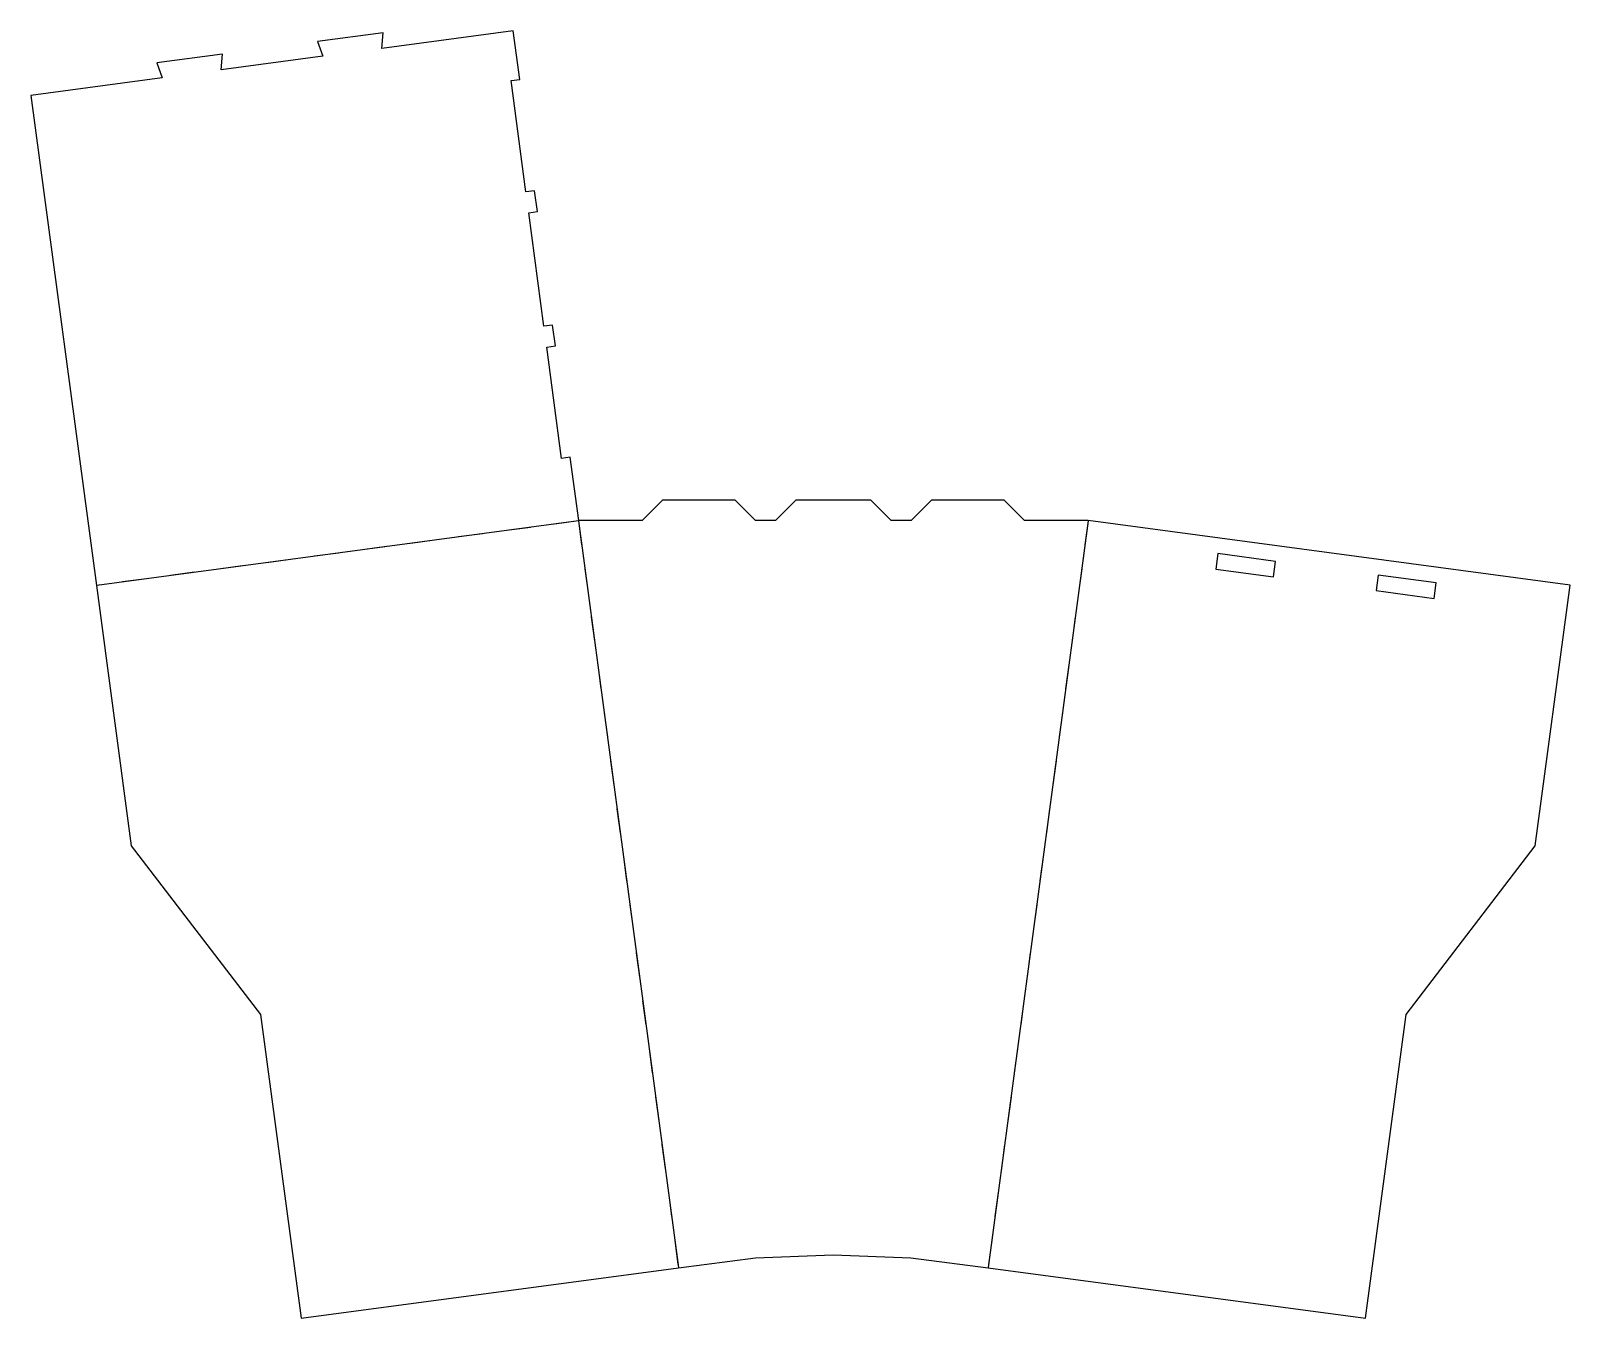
# Model space of a CAD drawing. Header units: metres. Extents: x 0 to 318, y 0 to 266.
import ezdxf

# ---------------------------------------------------------------- set-up
doc = ezdxf.new("R2010")
doc.units = ezdxf.units.M

msp = doc.modelspace()

# ---------------------------------------------------------------- linework, layer by layer
at = {"layer": 'CUT'}
for points in [[(-0.08429, 252.53712), (13.46689, 151.293), (20.66408, 97.51922), (47.34373, 62.62814), (55.73729, -0.08429), (133.68106, 10.34786), (149.62116, 12.36499), (165.67137, 13.03883), (181.72158, 12.36499), (197.66169, 10.34786), (275.60546, -0.08429), (283.99902, 62.62814), (310.67867, 97.51922), (317.88581, 151.36734), (218.31441, 164.69423), (205.15572, 164.69423), (200.95572, 168.89423), (185.94031, 168.89423), (181.74031, 164.69423), (177.60244, 164.69423), (173.40244, 168.89423), (157.94031, 168.89423), (153.74031, 164.69423), (149.60244, 164.69423), (145.40244, 168.89423), (130.38703, 168.89423), (126.18703, 164.69423), (113.09896, 164.69423), (111.34858, 177.77174), (109.56449, 177.53295), (106.48626, 200.53113), (108.27035, 200.76993), (107.69327, 205.08148), (105.90918, 204.84268), (102.77169, 228.28365), (104.55578, 228.52244), (103.97869, 232.83399), (102.1946, 232.5952), (99.11637, 255.59338), (100.90046, 255.83218), (99.55639, 265.87408), (72.40175, 262.23942), (72.67985, 265.47995), (59.11384, 263.66414), (60.23438, 260.61081), (39.23775, 257.8004), (39.51585, 261.04093), (25.94984, 259.22512), (27.07038, 256.17179), (-0.08429, 252.53712)], [(244.656, 154.66109), (256.59949, 153.06254), (257.02732, 156.25904), (245.08382, 157.85758), (244.656, 154.66109)], [(277.82003, 150.22233), (289.76353, 148.62378), (290.19136, 151.82028), (278.24786, 153.41882), (277.82003, 150.22233)]]:
    msp.add_lwpolyline(points, close=True, dxfattribs=at)
at = {"layer": 'SCORE'}
for p, q in [((103.12172, 163.29263), (98.16591, 162.62933)), ((113.03333, 164.61923), (108.07752, 163.95593)), ((113.03333, 164.61923), (113.69663, 159.66342)), ((218.30942, 164.61923), (217.64612, 159.66342)), ((73.38687, 159.31284), (68.43106, 158.64955)), ((83.29848, 160.63944), (78.34267, 159.97614)), ((93.2101, 161.96604), (88.25429, 161.30274)), ((53.56363, 156.65965), (48.60783, 155.99635)), ((63.47525, 157.98625), (58.51944, 157.32295)), ((23.82878, 152.67986), (18.87298, 152.01656)), ((33.7404, 154.00646), (28.78459, 153.34316)), ((43.65202, 155.33305), (38.69621, 154.66976)), ((114.35992, 154.70761), (115.02322, 149.7518)), ((216.98282, 154.70761), (216.31953, 149.7518)), ((13.91717, 151.35327), (13.54123, 151.30295)), ((115.68651, 144.79599), (116.34981, 139.84019)), ((215.65623, 144.79599), (214.99294, 139.84019)), ((117.01311, 134.88438), (117.6764, 129.92857)), ((214.32964, 134.88438), (213.66635, 129.92857)), ((118.3397, 124.97276), (119.00299, 120.01695)), ((213.00305, 124.97276), (212.33976, 120.01695)), ((119.66629, 115.06114), (120.32958, 110.10533)), ((211.67646, 115.06114), (211.01316, 110.10533)), ((120.99288, 105.14953), (121.65617, 100.19372)), ((210.34987, 105.14953), (209.68657, 100.19372)), ((122.31947, 95.23791), (122.98277, 90.2821)), ((209.02328, 95.23791), (208.35998, 90.2821)), ((123.64606, 85.32629), (124.30936, 80.37048)), ((207.69669, 85.32629), (207.03339, 80.37048)), ((124.97265, 75.41467), (125.63595, 70.45886)), ((206.3701, 75.41467), (205.7068, 70.45886)), ((126.29924, 65.50306), (126.96254, 60.54725)), ((205.0435, 65.50306), (204.38021, 60.54725)), ((127.62583, 55.59144), (128.28913, 50.63563)), ((203.71691, 55.59144), (203.05362, 50.63563)), ((128.95243, 45.67982), (129.61572, 40.72401)), ((202.39032, 45.67982), (201.72703, 40.72401)), ((130.27902, 35.7682), (130.94231, 30.8124)), ((201.06373, 35.7682), (200.40044, 30.8124)), ((131.60561, 25.85659), (132.2689, 20.90078)), ((199.73714, 25.85659), (199.07384, 20.90078)), ((132.9322, 15.94497), (133.59549, 10.98916)), ((198.41055, 15.94497), (197.74725, 10.98916))]:
    msp.add_line(p, q, dxfattribs=at)
at = {"layer": 'SCORE2'}
for p, q in [((113.03333, 164.61923), (13.54123, 151.30295)), ((113.03333, 164.61923), (133.67137, 10.42223)), ((218.30942, 164.61923), (197.67137, 10.42223))]:
    msp.add_line(p, q, dxfattribs=at)

doc.saveas('drawing.dxf')
